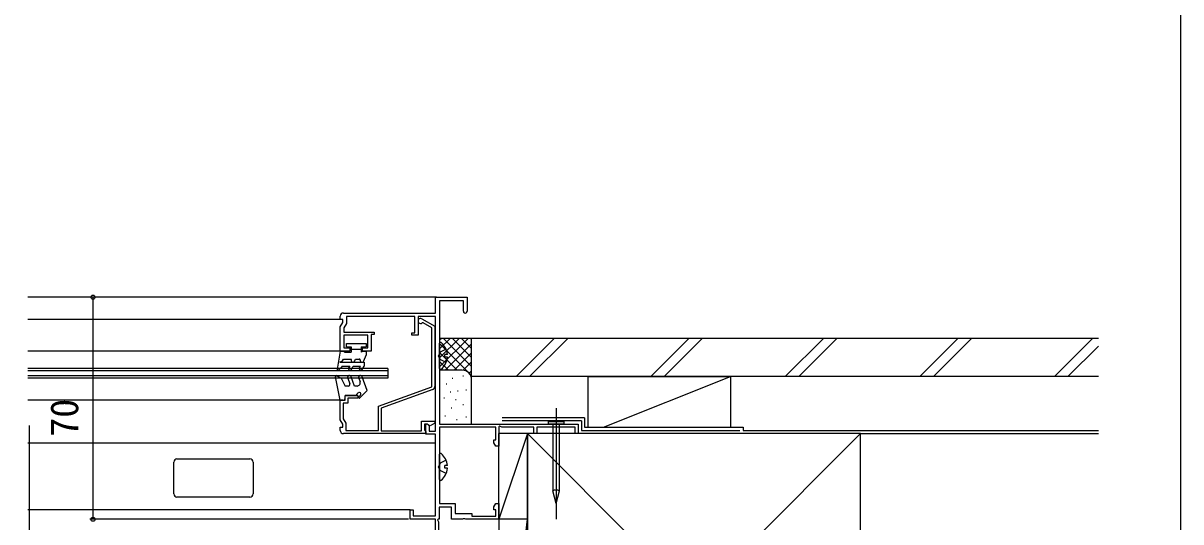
# Model space of a CAD drawing. Units: millimetres, scale not verified. Extents: x -525 to 525, y -782 to 777.
# Drawn here: x 160 to 525, y 217.7 to 374.9 of the extents above; entities that cross this region are included whole.
import ezdxf
from ezdxf.enums import TextEntityAlignment as Align

# ---------------------------------------------------------------- set-up
doc = ezdxf.new("R2010")
doc.units = ezdxf.units.MM
doc.header["$LTSCALE"] = 4
for name, color, linetype in [('0-2_YKK_11', 7, 'Continuous'), ('0-3_YKK_12', 2, 'Continuous'), ('0-4_YKK_13', 4, 'Continuous'), ('0-6_YKK_D', 6, 'Continuous'), ('0-7_YKK_ZWAK', 7, 'Continuous'), ('0-8_YSS_K', 3, 'Continuous'), ('0-9_YSS_KE', 3, 'Continuous')]:
    doc.layers.add(name, color=color, linetype=linetype)
doc.styles.add('ＭＳ ゴシック', font='')
doc.styles.get('ＭＳ ゴシック').set_extended_font_data('MS Gothic')

msp = doc.modelspace()

# ---------------------------------------------------------------- linework, layer by layer
at = {"layer": '0-2_YKK_11'}
msp.add_line((287, 245.5), (261, 245.5), dxfattribs=at)
for points in [[(261, 283.5), (290, 283.5), (290, 288.5), (300, 288.5), (300, 284.1)], [(298.8, 284.1), (298.8, 287.3), (291.3, 287.3), (291.3, 248.5)], [(261.1, 276.5), (261.1, 272.5), (263, 272.5), (263, 271.5), (260, 271.5), (260, 279.114), (260.8, 280.5), (260.8, 281.5), (260, 281.5), (260, 282.5)], [(290, 203.5), (290, 218.5), (282, 218.5), (282, 221.5), (283, 221.5), (283, 219.6), (290, 219.6), (290, 245.3), (287, 245.3), (287, 248.4), (287.37, 248.554), (288, 247.924), (288, 246.3), (290, 246.3), (290, 282.4), (284.5, 282.4), (284.5, 276.5), (282.5, 276.5), (282.5, 277.3), (283.5, 277.3), (283.5, 282.4), (261.9, 282.4), (261.9, 280.205), (261.1, 278.82), (261.1, 277.5), (270.7, 277.5), (270.7, 276.7), (269.7, 276.7), (269.7, 271.5), (267, 271.5), (267, 272.5), (268.7, 272.5), (268.7, 276.5), (261.1, 276.5)], [(285.7, 281.693), (289.8, 279.326), (289.8, 260.318)], [(260, 246.5), (260, 247.5), (260.8, 247.5), (260.8, 248.5), (260, 249.886), (260, 256), (261.5, 256), (261.5, 257.5), (265.5, 257.5), (265.5, 256.7), (262.4, 256.7), (262.4, 255.1), (260.9, 255.1), (260.9, 250.127), (261.7, 248.741), (261.7, 246.5), (272, 246.5), (272, 254.097), (288.9, 260.248), (288.9, 278.806), (286.137, 280.401), (285.8, 280.375)], [(289.142, 259.378), (272.9, 253.467), (272.9, 246.4), (285.6, 246.4), (285.6, 249.4), (289.8, 249.4), (289.8, 248.804), (288.327, 247.954), (287.38, 248.5), (286.5, 248.5), (286.5, 246.692), (286.75, 246.396), (287, 246.1), (287, 245.5)], [(291.3, 248.5), (335, 248.5), (335, 245.5), (334, 245.5), (334, 247.5), (322, 247.5), (322, 245.5), (321, 245.5), (321, 247.5), (310.9, 247.5), (310.3, 247.846), (310, 247.673), (310, 241.5), (309, 241.5), (308.35, 242.626), (308.35, 243.5), (309, 243.5), (309, 247.5), (291.3, 247.5), (291.3, 223.5), (296.2, 223.5), (296.2, 220.3), (301.5, 220.3), (301.5, 219.5), (309, 219.5), (309, 221.5), (308.35, 221.5), (308.35, 222.374), (309, 223.5), (310, 223.5), (310, 218.5), (299.52, 218.5), (299.26, 218.65), (298.74, 218.65), (298.48, 218.5), (295, 218.5), (295, 222.3), (291.2, 222.3), (291.2, 218.5), (290.816, 218.5)], [(290.816, 218.5), (290.685, 218.273), (291, 217.727), (291, 204.5)]]:
    msp.add_lwpolyline(points, dxfattribs=at)
for centre, radius, start, end in [((261, 282.5), 1, 90.00001, 179.99999), ((285.3, 281), 0.8, 59.99997, 308.67626), ((299.4, 284.1), 0.6, 179.99999, 0.00001), ((288.8, 260.318), 1, 290.00002, 359.99999), ((261, 246.5), 1, 179.99998, 269.99996)]:
    msp.add_arc(centre, radius, start, end, dxfattribs=at)
at = {"layer": '0-3_YKK_12'}
for p, q in [((290.3, 288.5), (161.5, 288.5)), ((260, 281.5), (161.5, 281.5)), ((262, 271.5), (161.5, 271.5)), ((275, 266), (161.5, 266)), ((275, 265.3), (161.5, 265.3)), ((275, 263.7), (161.5, 263.7)), ((275, 263), (161.5, 263)), ((275, 266), (275, 263)), ((260, 256), (161.5, 256)), ((290, 242.5), (161.5, 242.5)), ((282, 221.5), (161.5, 221.5))]:
    msp.add_line(p, q, dxfattribs=at)
at = {"layer": '0-4_YKK_13'}
for p, q in [((261.9, 273.9), (268.1, 273.9)), ((261.9, 272.8), (261.9, 273.9)), ((268.1, 273.9), (268.1, 272.8)), ((291.3, 266.024), (291.3, 273.976)), ((260, 271.5), (259.004, 265.852)), ((260, 271.5), (261, 271.5)), ((261, 271.5), (261.519, 271.2)), ((261.519, 271.2), (263.4, 271.2)), ((261.9, 272.8), (263.4, 272.8)), ((263.4, 272.8), (263.4, 271.2)), ((263.4, 272.1), (266.6, 272.1)), ((266.6, 272.8), (266.6, 271.2)), ((266.6, 272.8), (268.1, 272.8)), ((267.12, 271.5), (266.6, 271.2)), ((267.12, 271.5), (268.1, 271.5)), ((267.443, 268.395), (268.1, 270.2)), ((268.1, 271.5), (268.1, 270.2)), ((291.512, 271.145), (290.903, 270)), ((293.377, 272.075), (291.512, 271.145)), ((293.783, 270.425), (292.9, 270.425)), ((259.891, 268), (267.5, 268)), ((260.545, 266.8), (260.3, 266.376)), ((260.545, 266.8), (262.945, 266.8)), ((261, 269), (263.507, 269)), ((262.945, 266.8), (262.628, 266.25)), ((263.436, 268.805), (263.507, 269)), ((263.494, 265.75), (264.1, 266.8)), ((264.1, 266.8), (266.345, 266.8)), ((264.564, 268.395), (264.784, 269)), ((264.784, 269), (265.985, 269)), ((266.028, 266.25), (266.345, 266.8)), ((266.894, 265.75), (267.5, 266.8)), ((267.5, 268), (267.5, 266.8)), ((260, 256), (258.506, 263.441)), ((258.95, 263.76), (260.3, 262.98)), ((260.3, 266.376), (259.512, 265.588)), ((260.3, 262.98), (261.5, 260.5)), ((262.315, 262.995), (262.979, 261.171)), ((264.5, 260.5), (263.443, 263.405)), ((265.8, 262.995), (266.22, 261.842)), ((268.5, 259.086), (266.928, 263.405)), ((262.509, 260.5), (261.5, 260.5)), ((265.28, 260.5), (264.5, 260.5)), ((260.8, 256), (260, 256)), ((265, 257.5), (261.5, 257.5)), ((261.5, 256.7), (261.5, 257.5)), ((265, 257.5), (265.6, 258.3)), ((266.354, 257.646), (265.834, 257.127)), ((266.188, 256.773), (268.5, 259.086)), ((328, 253.5), (328, 218.5)), ((325.533, 249.323), (330.468, 249.323)), ((325.533, 249.323), (325.533, 248.5)), ((330.468, 248.5), (325.533, 248.5)), ((326.95, 248.5), (326.95, 227.419)), ((329.05, 227.419), (329.05, 248.5)), ((330.468, 249.323), (330.468, 248.5)), ((208.503, 237.5), (231.503, 237.5)), ((291.3, 231.024), (291.3, 238.976)), ((207.503, 226.5), (207.503, 236.5)), ((232.503, 236.5), (232.503, 226.5)), ((291.512, 236.145), (290.903, 235)), ((293.377, 237.075), (291.512, 236.145)), ((293.783, 235.425), (292.9, 235.425)), ((328, 223.5), (326.95, 227.419)), ((328, 227.557), (328, 223.5)), ((328, 223.5), (329.05, 227.419)), ((231.503, 225.5), (208.503, 225.5))]:
    msp.add_line(p, q, dxfattribs=at)
for points in [[(293.783, 269.575), (292.9, 269.575), (292.9, 270.425)], [(259.891, 268), (260.688, 268.461), (261, 269)], [(293.377, 267.925), (291.512, 268.855), (290.903, 270)], [(293.377, 232.925), (291.512, 233.855), (290.903, 235)], [(293.783, 234.575), (292.9, 234.575), (292.9, 235.425)]]:
    msp.add_lwpolyline(points, dxfattribs=at)
for centre, radius, start, end in [((291.574, 273.976), 0.274, 52.28591, 180), ((288.5, 270), 5.3, 4.59941, 52.28591), ((264, 268.6), 0.6, 159.9966, 340.0032), ((265.985, 268.7), 0.3, 353.62636, 90), ((266.879, 268.6), 0.6, 173.61829, 339.99797), ((288.5, 270), 5.3, 307.71409, 355.40059), ((258.8, 263.5), 0.3, 60.00176, 191.3528), ((259.3, 265.8), 0.3, 170.01007, 315), ((262.879, 263.2), 0.6, 20.00066, 200.00016), ((263.061, 266), 0.5, 150.0038, 330.00683), ((266.364, 263.2), 0.6, 20.00153, 200.00116), ((266.461, 266), 0.5, 149.98981, 330.00683), ((291.574, 266.024), 0.274, 180, 307.71409), ((262.509, 261), 0.5, 270.00175, 20.00118), ((265.28, 261.5), 1, 270.00087, 20.00133), ((260.8, 256.7), 0.7, 270.00125, 0), ((266, 258), 0.5, 315.00247, 143.11752), ((266.011, 256.95), 0.25, 134.97529, 315.00247), ((208.503, 236.5), 1, 90, 180), ((231.503, 236.5), 1, 0, 90), ((291.574, 238.976), 0.274, 52.28591, 180), ((288.5, 235), 5.3, 4.59941, 52.28591), ((288.5, 235), 5.3, 307.71409, 355.40059), ((291.574, 231.024), 0.274, 180, 307.71409), ((208.503, 226.5), 1, 180, 270), ((231.503, 226.5), 1, 270, 0), ((327.593, 226.589), 1.05, 67.21414, 127.78586), ((328.407, 226.589), 1.05, 52.21414, 112.78586)]:
    msp.add_arc(centre, radius, start, end, dxfattribs=at)
at = {"layer": '0-6_YKK_D'}
for p, q in [((182.003, 288.5), (182.003, 218.5)), ((281.5, 218.5), (181.003, 218.5))]:
    msp.add_line(p, q, dxfattribs=at)
msp.add_lwpolyline([(182.003, 127.234), (162.003, 125.234), (162.003, 248.098)], dxfattribs=at)
for centre in [(182.003, 288.5), (182.003, 218.5)]:
    msp.add_circle(centre, 0.637, dxfattribs=at)
at = {"layer": '0-7_YKK_ZWAK'}
msp.add_lwpolyline([(-525, -782.5), (525, -782.5), (525, 747.5)], dxfattribs=at)
at = {"layer": '0-8_YSS_K'}
for p, q in [((301.4, 275.5), (291.4, 275.5)), ((291.4, 266.642), (300.258, 275.5)), ((291.4, 269.471), (297.429, 275.5)), ((291.4, 272.299), (294.601, 275.5)), ((291.4, 275.127), (291.773, 275.5)), ((291.4, 273.814), (301.4, 263.814)), ((292.542, 275.5), (301.4, 266.642)), ((293.086, 265.5), (301.4, 273.814)), ((295.371, 275.5), (301.4, 269.471)), ((298.199, 275.5), (301.4, 272.299)), ((301.027, 275.5), (301.4, 275.127)), ((301.4, 262.5), (301.4, 275.5)), ((315.442, 263.5), (327.442, 275.5)), ((331.685, 275.5), (319.685, 263.5)), ((357.869, 263.5), (369.869, 275.5)), ((362.111, 263.5), (374.111, 275.5)), ((400.295, 263.5), (412.295, 275.5)), ((404.538, 263.5), (416.538, 275.5)), ((442.721, 263.5), (454.721, 275.5)), ((446.964, 263.5), (458.964, 275.5)), ((485.148, 263.5), (497.148, 275.5)), ((291.4, 270.985), (296.885, 265.5)), ((295.915, 265.5), (301.4, 270.985)), ((489.39, 263.5), (499.003, 273.113)), ((291.4, 268.157), (294.057, 265.5)), ((298.725, 265.482), (301.4, 268.157)), ((298.4, 265.5), (291.4, 265.5)), ((295.257, 263.005), (295.457, 263.005)), ((298.595, 263.672), (298.795, 263.672)), ((300.605, 264.534), (301.4, 265.328)), ((338.003, 263.5), (338.003, 247.5)), ((338.003, 263.5), (383.003, 263.5)), ((343.003, 247.5), (383.003, 263.5)), ((383.003, 263.5), (383.003, 247.5)), ((293.401, 261.174), (293.601, 261.174)), ((299.596, 259.333), (299.796, 259.333)), ((301.4, 248.5), (301.4, 262.5)), ((292.616, 256.745), (292.816, 256.745)), ((294.589, 258.665), (294.789, 258.665)), ((296.323, 256.206), (296.523, 256.206)), ((296.926, 258.999), (297.126, 258.999)), ((294.923, 253.658), (295.123, 253.658)), ((298.595, 254.659), (298.795, 254.659)), ((292.92, 251.151), (293.12, 251.151)), ((296.592, 249.986), (296.792, 249.986)), ((299.596, 250.818), (299.796, 250.818)), ((319, 245.5), (310, 245.5)), ((310, 218.5), (310, 245.5)), ((319, 245.5), (310, 218.5)), ((319, 140.5), (424, 245.5)), ((319, 245.5), (424, 140.5)), ((319, 218.5), (319, 245.5)), ((424.003, 245.5), (499.003, 245.5)), ((319, 218.5), (310, 218.5)), ((310, 140.5), (319, 218.5))]:
    msp.add_line(p, q, dxfattribs=at)
msp.add_lwpolyline([(319, 140.5), (319, 218.5), (310, 218.5), (310, 140.5)], close=True, dxfattribs=at)
msp.add_arc((298.4, 262.5), 3, 0, 90, dxfattribs=at)
at = {"layer": '0-9_YSS_KE'}
for p, q in [((499.003, 275.5), (301.4, 275.5)), ((337, 250.5), (311, 250.5)), ((336, 249.5), (311, 249.5)), ((387, 247.5), (387, 246.5)), ((387, 246.5), (499.003, 246.5))]:
    msp.add_line(p, q, dxfattribs=at)
for points in [[(499.003, 263.5), (301.4, 263.5), (301.4, 275.5)], [(336, 249.5), (336, 246.5), (386, 246.5)], [(337, 250.5), (337, 247.5), (387, 247.5)]]:
    msp.add_lwpolyline(points, dxfattribs=at)
msp.add_lwpolyline([(424, 140.5), (424, 245.5), (319, 245.5), (319, 140.5)], close=True, dxfattribs=at)

# ---------------------------------------------------------------- texts
at = {"layer": '0-6_YKK_D', "style": 'ＭＳ ゴシック'}
msp.add_text('70', height=8.798, rotation=90, dxfattribs=at).set_placement((180.003, 244.5), align=Align.BOTTOM_LEFT)

doc.saveas('drawing.dxf')
